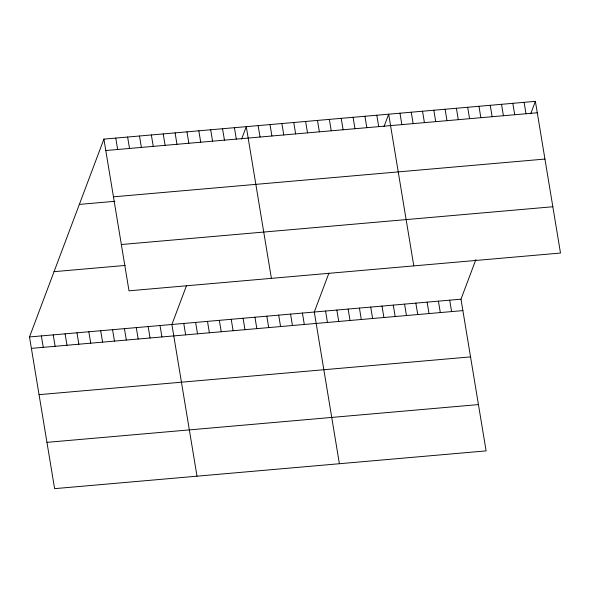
<?xml version="1.0" encoding="UTF-8"?>
<svg xmlns="http://www.w3.org/2000/svg" width="590" height="590" viewBox="0 0 590 590"><rect width="100%" height="100%" fill="white"/><g stroke="black" fill="none" stroke-linecap="round" stroke-linejoin="round"><path stroke-width="0.89" d="M475.894 259.541L460.989 299.182L486.101 450.885L54.612 488.653L29.5 336.956L103.899 139.115L535.388 101.347L560.5 253.044L129.011 290.818L103.899 139.115M186.506 285.626L171.889 324.493L197.008 476.189M241.612 139.085L246.288 126.651L271.4 278.355M328.896 273.163L314.286 312.022L339.398 463.725M384.001 126.621L388.677 114.187L413.797 265.891M530.712 113.782L535.388 101.347M105.787 150.531L537.276 112.764M113.45 196.831L544.939 159.057M79.348 204.406L114.939 201.286M121.348 244.526L552.837 206.751M54.051 271.666L125.25 265.434M29.5 336.956L460.989 299.182M31.388 348.373L462.877 310.598M39.051 394.666L470.547 356.891M46.949 442.36L478.438 404.585M524.104 102.328L525.992 113.745M512.813 103.316L514.709 114.733M501.529 104.305L503.418 115.721M490.246 105.293L492.134 116.709M478.962 106.281L480.85 117.698M467.678 107.269L469.566 118.686M456.387 108.258L458.283 119.674M445.103 109.246L446.991 120.662M433.82 110.234L435.708 121.651M422.536 111.222L424.424 122.639M449.705 300.17L451.593 311.586M411.252 112.211L413.14 123.627M438.422 301.158L440.31 312.575M399.961 113.199L401.856 124.615M427.138 302.146L429.026 313.563M415.847 303.135L417.742 314.551M376.811 115.227L378.706 126.644M404.563 304.123L406.458 315.539M364.945 116.267L366.84 127.683M393.279 305.111L395.167 316.528M353.078 117.307L354.974 128.723M381.996 306.099L383.884 317.516M341.212 118.339L343.107 129.756M370.712 307.088L372.6 318.504M329.353 119.379L331.241 130.796M359.428 308.076L361.316 319.492M317.486 120.419L319.374 131.835M348.137 309.064L350.032 320.481M305.62 121.459L307.508 132.875M336.853 310.045L338.741 321.462M325.569 311.033L327.457 322.45M293.754 122.499L295.642 133.915M281.887 123.539L283.775 134.955M302.419 313.061L304.307 324.478M270.021 124.571L271.909 135.995M290.553 314.101L292.441 325.518M258.155 125.611L260.043 137.028M278.687 315.141L280.575 326.558M266.82 316.181L268.708 327.598M234.422 127.691L236.31 139.107M254.954 317.221L256.842 328.637M222.555 128.731L224.443 140.147M243.087 318.261L244.975 329.677M210.689 129.771L212.577 141.187M231.221 319.293L233.109 330.71M198.823 130.81L200.711 142.227M219.355 320.333L221.243 331.75M186.956 131.843L188.844 143.259M207.488 321.373L209.376 332.79M175.09 132.883L176.978 144.299M195.622 322.413L197.517 333.829M163.224 133.923L165.119 145.339M183.756 323.453L185.651 334.869M151.357 134.963L153.253 146.379M139.491 136.002L141.386 147.419M160.023 325.525L161.918 336.942M127.624 137.042L129.52 148.459M148.156 326.565L150.052 337.981M115.758 138.082L117.653 149.499M136.297 327.605L138.185 339.021M124.431 328.645L126.319 340.061M112.565 329.685L114.453 341.101M100.698 330.725L102.586 342.141M88.832 331.764L90.72 343.181M76.966 332.797L78.854 344.213M65.099 333.837L66.987 345.253M53.233 334.877L55.121 346.293M41.366 335.917L43.254 347.333"/></g></svg>
